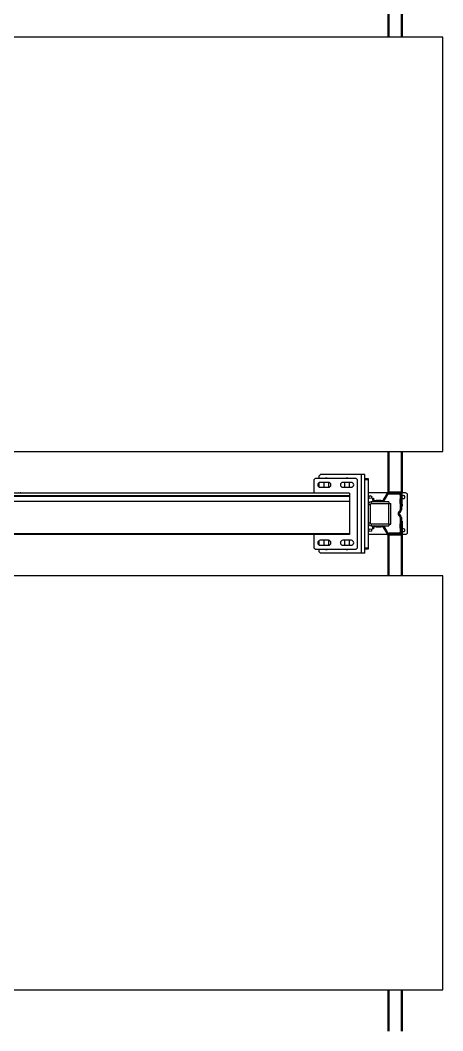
# Model space of a CAD drawing. Header units: millimetres. Extents: x 6622 to 532820, y 3370 to 359312.
# Drawn here: x 460130 to 461150, y 297641 to 300081 of the extents above; entities that cross this region are included whole.
import ezdxf

# ---------------------------------------------------------------- set-up
doc = ezdxf.new("R2010")
doc.units = ezdxf.units.MM

# ---------------------------------------------------------------- blocks, each defined once
blk = doc.blocks.new('A$C6F3A12F4')
at = {"color": 2, "linetype": 'Continuous', "lineweight": 25}
for p, q in [((14585.2, 3700), (14585.2, 2659)), ((15585.2, 3700), (14585.2, 3700)), ((15585.2, 2622.1), (15585.2, 3700)), ((15885.2, 3700), (15885.2, 2622.1)), ((16885.2, 3700), (15885.2, 3700)), ((16885.2, 2659), (16885.2, 3700)), ((15780.2, 3615), (15690.2, 3615)), ((14485.2, 3602), (14585.2, 3602)), ((14485.2, 3599.5), (14585.2, 3599.5)), ((15585.2, 3602), (15683.2, 3602)), ((15585.2, 3599.5), (15683.2, 3599.5)), ((15683.2, 3599.5), (15683.2, 3602)), ((15683.2, 3599), (15683.2, 3599.5)), ((15685.2, 3599), (15683.2, 3599)), ((15683.2, 3599), (15683.2, 3572)), ((15685.2, 3610), (15685.2, 3601.8)), ((15685.2, 3599), (15685.2, 3594.5)), ((15687.7, 3594.5), (15685.2, 3594.5)), ((15685.2, 3570.1), (15685.2, 3594.5)), ((15686.2, 3602), (15686.2, 3600)), ((15712.2, 3602), (15686.2, 3602)), ((15690.7, 3600), (15686.2, 3600)), ((15687.7, 3570.1), (15687.7, 3594.5)), ((15690.7, 3600), (15690.7, 3597.5)), ((15690.7, 3600), (15699.8, 3600)), ((15690.7, 3597.5), (15699.8, 3597.5)), ((15699.8, 3600), (15699.8, 3597.5)), ((15710.6, 3600), (15699.8, 3600)), ((15710.6, 3597.5), (15699.8, 3597.5)), ((15710.6, 3600), (15725.8, 3600)), ((15710.6, 3597.5), (15710.6, 3600)), ((15710.6, 3597.5), (15725.8, 3597.5)), ((15712.2, 3600), (15712.2, 3602)), ((15712.2, 3602), (15717.2, 3602)), ((15717.2, 3602), (15717.2, 3600)), ((15725.8, 3597.5), (15725.8, 3600)), ((15729.2, 3598.8), (15727.6, 3596.8)), ((15727.6, 3596.8), (15731.8, 3593.5)), ((15729.2, 3598.8), (15733.3, 3595.5)), ((15731.8, 3593.5), (15733.3, 3595.5)), ((15737.1, 3595.5), (15741.2, 3598.8)), ((15737.1, 3595.5), (15738.6, 3593.5)), ((15738.6, 3593.5), (15742.8, 3596.8)), ((15742.8, 3596.8), (15741.2, 3598.8)), ((15744.6, 3600), (15744.6, 3597.5)), ((15744.6, 3600), (15759.8, 3600)), ((15744.6, 3597.5), (15759.8, 3597.5)), ((15753.2, 3600), (15753.2, 3602)), ((15753.2, 3602), (15758.2, 3602)), ((15758.2, 3602), (15758.2, 3600)), ((15758.2, 3602), (15784.2, 3602)), ((15759.8, 3600), (15759.8, 3597.5)), ((15770.6, 3600), (15759.8, 3600)), ((15770.6, 3597.5), (15759.8, 3597.5)), ((15770.6, 3600), (15779.7, 3600)), ((15770.6, 3597.5), (15770.6, 3600)), ((15770.6, 3597.5), (15779.7, 3597.5)), ((15779.7, 3600), (15784.2, 3600)), ((15779.7, 3597.5), (15779.7, 3600)), ((15782.7, 3594.5), (15782.7, 3570.1)), ((15785.2, 3594.5), (15782.7, 3594.5)), ((15784.2, 3600), (15784.2, 3602)), ((15785.2, 3601.8), (15785.2, 3610)), ((15787.2, 3599), (15785.2, 3599)), ((15785.2, 3599), (15785.2, 3594.5)), ((15785.2, 3594.5), (15785.2, 3570.1)), ((15787.2, 3599.5), (15787.2, 3602)), ((15787.2, 3602), (15885.2, 3602)), ((15787.2, 3599), (15787.2, 3599.5)), ((15787.2, 3599.5), (15885.2, 3599.5)), ((15787.2, 3599), (15787.2, 3572)), ((16885.2, 3602), (16985.2, 3602)), ((16885.2, 3599.5), (16985.2, 3599.5)), ((14485.2, 3569.5), (14585.2, 3569.5)), ((14485.2, 3567), (14585.2, 3567)), ((15585.2, 3569.5), (15683.2, 3569.5)), ((15585.2, 3567), (15683.2, 3567)), ((15683.2, 3572), (15685.2, 3572)), ((15683.2, 3567), (15683.2, 3572)), ((15685.2, 3567), (15683.2, 3567)), ((15685.2, 3570.1), (15685.2, 3567)), ((15685.2, 3570.1), (15687.7, 3570.1)), ((15685.2, 3567), (15685.2, 3520)), ((15689.1, 3567.5), (15687.8, 3565.4)), ((15701.8, 3556.9), (15687.8, 3565.4)), ((15703.1, 3559), (15689.1, 3567.5)), ((15706.7, 3569.9), (15711.7, 3569.9)), ((15706.7, 3569.9), (15706.7, 3526.9)), ((15710.7, 3569.9), (15710.7, 3574.9)), ((15760.7, 3574.9), (15710.7, 3574.9)), ((15760.7, 3569.9), (15710.7, 3569.9)), ((15711.7, 3569.9), (15711.7, 3526.9)), ((15759.7, 3526.9), (15759.7, 3569.9)), ((15759.7, 3569.9), (15764.7, 3569.9)), ((15760.7, 3569.9), (15760.7, 3574.9)), ((15764.7, 3526.9), (15764.7, 3569.9)), ((15781.3, 3567.5), (15767.3, 3559)), ((15782.6, 3565.4), (15768.6, 3556.9)), ((15782.6, 3565.4), (15781.3, 3567.5)), ((15782.7, 3570.1), (15785.2, 3570.1)), ((15785.2, 3572), (15787.2, 3572)), ((15785.2, 3567), (15785.2, 3570.1)), ((15787.2, 3567), (15785.2, 3567)), ((15785.2, 3520), (15785.2, 3567)), ((15787.2, 3572), (15787.2, 3567)), ((15787.2, 3569.5), (15885.2, 3569.5)), ((15787.2, 3567), (15885.2, 3567)), ((16885.2, 3569.5), (16985.2, 3569.5)), ((16885.2, 3567), (16985.2, 3567)), ((15701.8, 3556.9), (15703.1, 3559)), ((15703.2, 3550.3), (15703.2, 3554.3)), ((15705.7, 3554.3), (15703.2, 3554.3)), ((15705.7, 3550.3), (15703.2, 3550.3)), ((15703.2, 3550.3), (15703.2, 3539.5)), ((15703.2, 3535.5), (15703.2, 3539.5)), ((15703.2, 3539.5), (15705.7, 3539.5)), ((15705.7, 3550.3), (15705.7, 3554.3)), ((15705.7, 3550.3), (15705.7, 3539.5)), ((15705.7, 3535.5), (15705.7, 3539.5)), ((15767.2, 3554.3), (15764.7, 3554.3)), ((15767.2, 3550.3), (15764.7, 3550.3)), ((15764.7, 3539.5), (15767.2, 3539.5)), ((15767.2, 3554.3), (15767.2, 3550.3)), ((15767.2, 3539.5), (15767.2, 3550.3)), ((15767.2, 3539.5), (15767.2, 3535.5)), ((15767.3, 3559), (15768.6, 3556.9)), ((15650.7, 3511.9), (15650.7, 3519.9)), ((15650.7, 3519.9), (15653.7, 3519.9)), ((15653.7, 3519.9), (15653.7, 3511.9)), ((15653.7, 3519.9), (15817.7, 3519.9)), ((15698.2, 3530), (15698.2, 3532.5)), ((15698.2, 3532.5), (15700.2, 3532.5)), ((15698.2, 3530), (15700.2, 3530)), ((15700.2, 3530), (15700.2, 3532.5)), ((15703.2, 3535.5), (15705.7, 3535.5)), ((15706.7, 3526.9), (15711.7, 3526.9)), ((15713.7, 3524.9), (15713.7, 3519.9)), ((15713.7, 3524.9), (15757.7, 3524.9)), ((15757.7, 3519.9), (15757.7, 3524.9)), ((15759.7, 3526.9), (15764.7, 3526.9)), ((15764.7, 3535.5), (15767.2, 3535.5)), ((15770.2, 3532.5), (15770.2, 3530)), ((15770.2, 3532.5), (15772.2, 3532.5)), ((15770.2, 3530), (15772.2, 3530)), ((15772.2, 3532.5), (15772.2, 3530)), ((15817.7, 3511.9), (15817.7, 3519.9)), ((15817.7, 3519.9), (15820.7, 3519.9)), ((15820.7, 3519.9), (15820.7, 3511.9)), ((15830.7, 3511.9), (15640.7, 3511.9)), ((15640.7, 3511.9), (15640.7, 3503.9)), ((15830.7, 3503.9), (15640.7, 3503.9)), ((15640.7, 3503.9), (15640.7, 3404.9)), ((15653.7, 3494), (15650.7, 3491)), ((15650.7, 3491), (15650.7, 3392)), ((15817.7, 3494), (15653.7, 3494)), ((15820.7, 3491), (15817.7, 3494)), ((15820.7, 3392), (15820.7, 3491)), ((15830.7, 3511.9), (15830.7, 3503.9)), ((15830.7, 3503.9), (15830.7, 3404.9)), ((15659.7, 3479), (15659.7, 3459)), ((15671.7, 3474.9), (15659.7, 3474.9)), ((15671.7, 3459), (15671.7, 3479)), ((15685.7, 3475), (15685.7, 225)), ((15685.7, 3475), (15691.1, 3475)), ((15691.1, 225), (15691.1, 3475)), ((15691.1, 3475), (15693.7, 3475)), ((15693.7, 3475), (15693.7, 225)), ((15693.7, 3475), (15705.7, 3475)), ((15705.7, 3475), (15705.7, 225)), ((15705.7, 3475), (15783.1, 3475)), ((15783.1, 225), (15783.1, 3475)), ((15783.1, 3475), (15785.7, 3475)), ((15785.7, 3475), (15785.7, 225)), ((15799.7, 3479), (15799.7, 3459)), ((15811.7, 3474.9), (15799.7, 3474.9)), ((15811.7, 3459), (15811.7, 3479)), ((15659.7, 3462.9), (15671.7, 3462.9)), ((15799.7, 3462.9), (15811.7, 3462.9)), ((15659.7, 3424), (15659.7, 3404)), ((15671.6, 3424.9), (15659.8, 3424.9)), ((15671.7, 3404), (15671.7, 3424)), ((15799.7, 3424), (15799.7, 3404)), ((15811.6, 3424.9), (15799.8, 3424.9)), ((15811.7, 3404), (15811.7, 3424)), ((15640.7, 3404.9), (15643.7, 3401.9)), ((15650.7, 3401.9), (15643.7, 3401.9)), ((15650.7, 3392), (15653.7, 3389)), ((15659.7, 3412.9), (15671.7, 3412.9)), ((15671.3, 3401.9), (15660.1, 3401.9)), ((15799.7, 3412.9), (15811.7, 3412.9)), ((15811.3, 3401.9), (15800.1, 3401.9)), ((15817.7, 3389), (15820.7, 3392)), ((15827.7, 3401.9), (15820.7, 3401.9)), ((15827.7, 3401.9), (15830.7, 3404.9)), ((15653.7, 3389), (15685.7, 3389)), ((15785.7, 3389), (15817.7, 3389))]:
    blk.add_line(p, q, dxfattribs=at)
for centre in [(15695.2, 3525), (15775.2, 3525)]:
    blk.add_circle(centre, 3.5, dxfattribs=at)
for centre, radius, start, end in [((15690.2, 3610), 5, 90, 180), ((15780.2, 3610), 5, 0, 90), ((15686.2, 3599), 3, 90, 180), ((15686.2, 3599), 1, 90, 180), ((15690.7, 3594.5), 5.5, 90, 180), ((15690.7, 3594.5), 3, 90, 180), ((15695.2, 3605), 3.5, 301.0027, 180), ((15695.2, 3605), 3.5, 180, 238.9973), ((15725.8, 3594.5), 5.5, 51.3402, 90), ((15725.8, 3594.5), 3, 51.3402, 90), ((15735.2, 3597.8), 5.5, 231.3402, 308.6598), ((15735.2, 3597.8), 3, 231.3402, 308.6598), ((15744.6, 3594.5), 5.5, 90, 128.6598), ((15744.6, 3594.5), 3, 90, 128.6598), ((15775.2, 3605), 3.5, 301.0027, 180), ((15775.2, 3605), 3.5, 180, 238.9973), ((15779.7, 3594.5), 5.5, 0, 90), ((15779.7, 3594.5), 3, 0, 90), ((15784.2, 3599), 3, 0, 90), ((15784.2, 3599), 1, 0, 90), ((15690.7, 3570.1), 5.5, 180, 238.5704), ((15690.7, 3570.1), 3, 180, 238.5704), ((15779.7, 3570.1), 3, 301.4296, 0), ((15779.7, 3570.1), 5.5, 301.4296, 0), ((15700.2, 3554.3), 3, 0, 58.5704), ((15700.2, 3554.3), 5.5, 0, 58.5704), ((15770.2, 3554.3), 5.5, 121.4296, 180), ((15770.2, 3554.3), 3, 121.4296, 180), ((15700.2, 3535.5), 5.5, 270, 0), ((15700.2, 3535.5), 3, 270, 0), ((15713.7, 3526.9), 7, 180, 270), ((15713.7, 3526.9), 2, 180, 270), ((15757.7, 3526.9), 2, 270, 0), ((15757.7, 3526.9), 7, 270, 0), ((15770.2, 3535.5), 5.5, 180, 270), ((15770.2, 3535.5), 3, 180, 270), ((15655.7, 3468.9), 6, 146.4427, 213.5573), ((15665.7, 3479), 6, 0, 180), ((15805.7, 3479), 6, 0, 180), ((15815.7, 3468.9), 6, 326.4427, 33.5573), ((15665.7, 3459), 6, 180, 0), ((15805.7, 3459), 6, 180, 0), ((15655.7, 3418.9), 6, 146.4427, 213.5573), ((15665.7, 3424), 6, 0, 180), ((15805.7, 3424), 6, 0, 180), ((15815.7, 3418.9), 6, 326.4427, 33.5573), ((15665.7, 3404), 6, 180, 0), ((15805.7, 3404), 6, 180, 0), ((15690.2, 2680), 5, 154.1581, 180)]:
    blk.add_arc(centre, radius, start, end, dxfattribs=at)

msp = doc.modelspace()

# ---------------------------------------------------------------- block references
at = {"color": 0, "rotation": 270}
msp.add_blockref('A$C6F3A12F4', (457450, 314625.198), dxfattribs=at)

doc.saveas('drawing.dxf')
